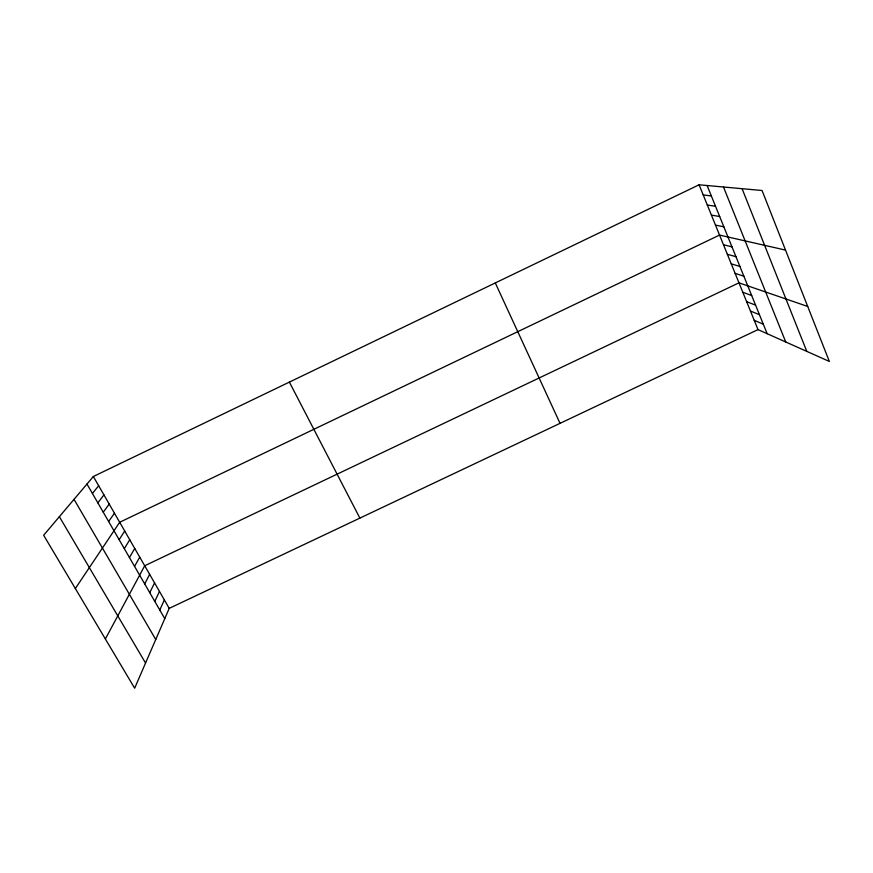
<?xml version="1.0" encoding="UTF-8"?>
<svg xmlns="http://www.w3.org/2000/svg" width="873" height="873" viewBox="0 0 873 873"><rect width="100%" height="100%" fill="white"/><g stroke="black" fill="none" stroke-linecap="round" stroke-linejoin="round"><path stroke-width="1.31" d="M758.004 329.612L169.22 608.372L134.66 688.208L43.65 535.269L93.346 476.505L699.087 184.792L762.064 190.5L829.35 361.444L758.004 329.612L699.087 184.792M159.781 610.031L164.353 599.915M154.783 601.366L159.475 591.436M149.752 592.68L154.565 582.913M144.711 583.939L149.643 574.358M105.36 638.971L144.7 565.759L738.973 282.841L807.711 306.467M134.551 566.37L139.735 557.138M129.444 557.531L134.748 548.473M124.315 548.648L129.75 539.776M119.165 539.732L124.719 531.035M75.351 588.533L119.677 522.272L719.538 235.077L785.525 250.093M108.634 521.508L114.45 513.193M103.254 512.2L109.212 504.081M97.852 502.859L103.942 494.926M92.429 493.463L98.66 485.737M703.212 194.941L711.331 195.912M707.326 205.046L715.522 206.246M711.408 215.096L719.69 216.548M715.489 225.114L723.837 226.794M723.466 244.713L731.967 246.852M727.362 254.305L735.939 256.673M731.247 263.864L739.9 266.451M735.121 273.369L743.851 276.174M742.814 292.28L751.686 295.511M746.633 301.676L755.571 305.124M750.442 311.028L759.445 314.684M754.228 320.336L763.308 324.21M59.364 516.685L145.551 663.054M74.03 499.345L155.743 639.516M86.973 484.035L164.768 618.651M93.346 476.505L169.22 608.372M289.378 382.101L359.883 518.104M495.297 282.939L560.03 423.34M707.119 185.523L767.149 333.693M723.488 187.008L785.744 341.998M742.083 188.688L806.794 351.382"/></g></svg>
